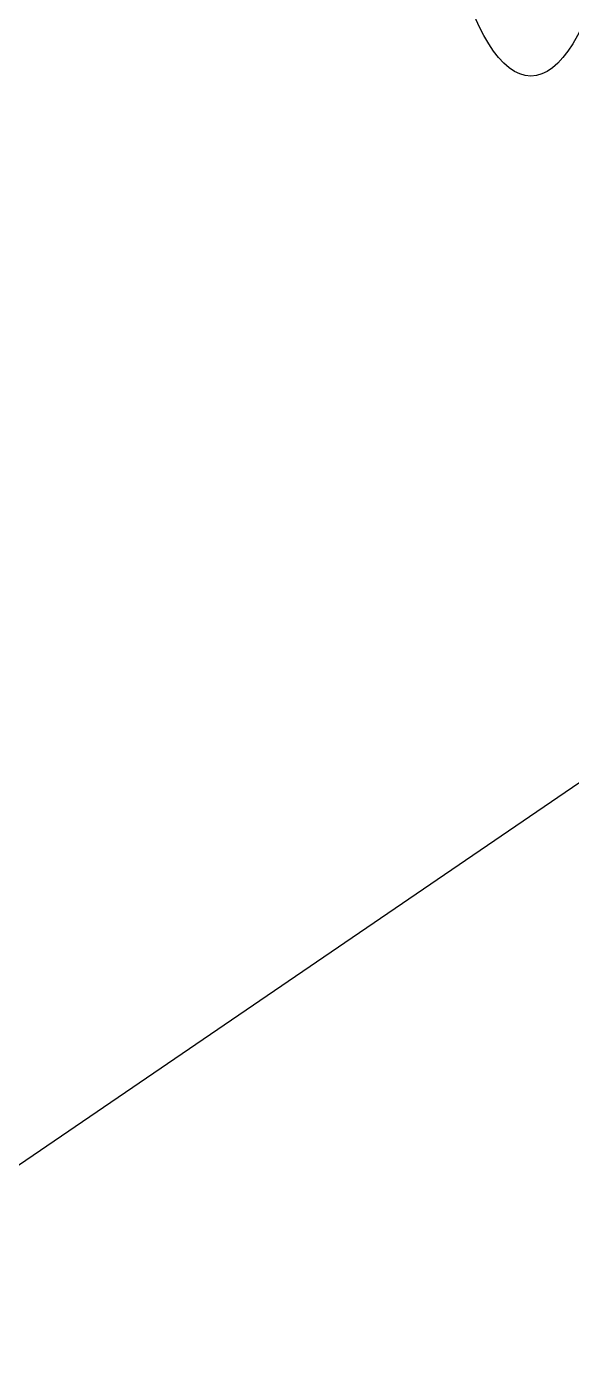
# Model space of a CAD drawing. Header units: millimetres. Extents: x 0 to 4378, y 0 to 2376.
# Drawn here: x 1408.7 to 1479.2, y 1475.7 to 1649.9 of the extents above; entities that cross this region are included whole.
import ezdxf

# ---------------------------------------------------------------- set-up
doc = ezdxf.new("R2010")
doc.units = ezdxf.units.MM
doc.header["$LTSCALE"] = 0.2
doc.layers.add('13_After Rev.Num.', color=6, linetype='Continuous')
doc.styles.add('Rainbow-5.0 Style', font='malgunsl.ttf')
doc.dimstyles.new('Rainbow-5.0 Style', dxfattribs={"dimtxt": 4, "dimasz": 2.5, "dimexe": 1, "dimexo": 1, "dimgap": 1, "dimtad": 1, "dimdsep": 46, "dimtxsty": 'Rainbow-5.0 Style', "dimcen": 0, "dimclrd": 251, "dimclre": 251, "dimclrt": 7, "dimazin": 3, "dimtp": 0.1, "dimtm": 0.1, "dimtfac": 0.61, "dimtmove": 0, "dimatfit": 3, "dimfxl": 1, "dimlwd": -1, "dimlwe": -1, "dimarcsym": 1})

# ---------------------------------------------------------------- blocks, each defined once
blk = doc.blocks.new('A$C19ebd0c3_1234')
for q in [(46.93, -0.78), (54.3, 6.59)]:
    blk.add_line((46.93, 6.59), q)
blk.add_ellipse((0, 0), major_axis=(53.19, 0), ratio=0.263273)

msp = doc.modelspace()

# ---------------------------------------------------------------- block references
at = {"layer": '13_After Rev.Num.', "rotation": 90}
msp.add_blockref('A$C19ebd0c3_1234', (1473.993, 1696.711), dxfattribs=at)

# ---------------------------------------------------------------- leaders
at = {"annotation_type": 0, "has_hookline": 1, "hookline_direction": 1, "text_width": 122.213}
msp.add_leader([(1535.334, 1589.449), (1368.901, 1475.733), (1356.401, 1475.733)], dimstyle='Rainbow-5.0 Style', override={"dimscale": 5, "dimgap": 1, "dimtad": 1}, dxfattribs=at)

doc.saveas('drawing.dxf')
